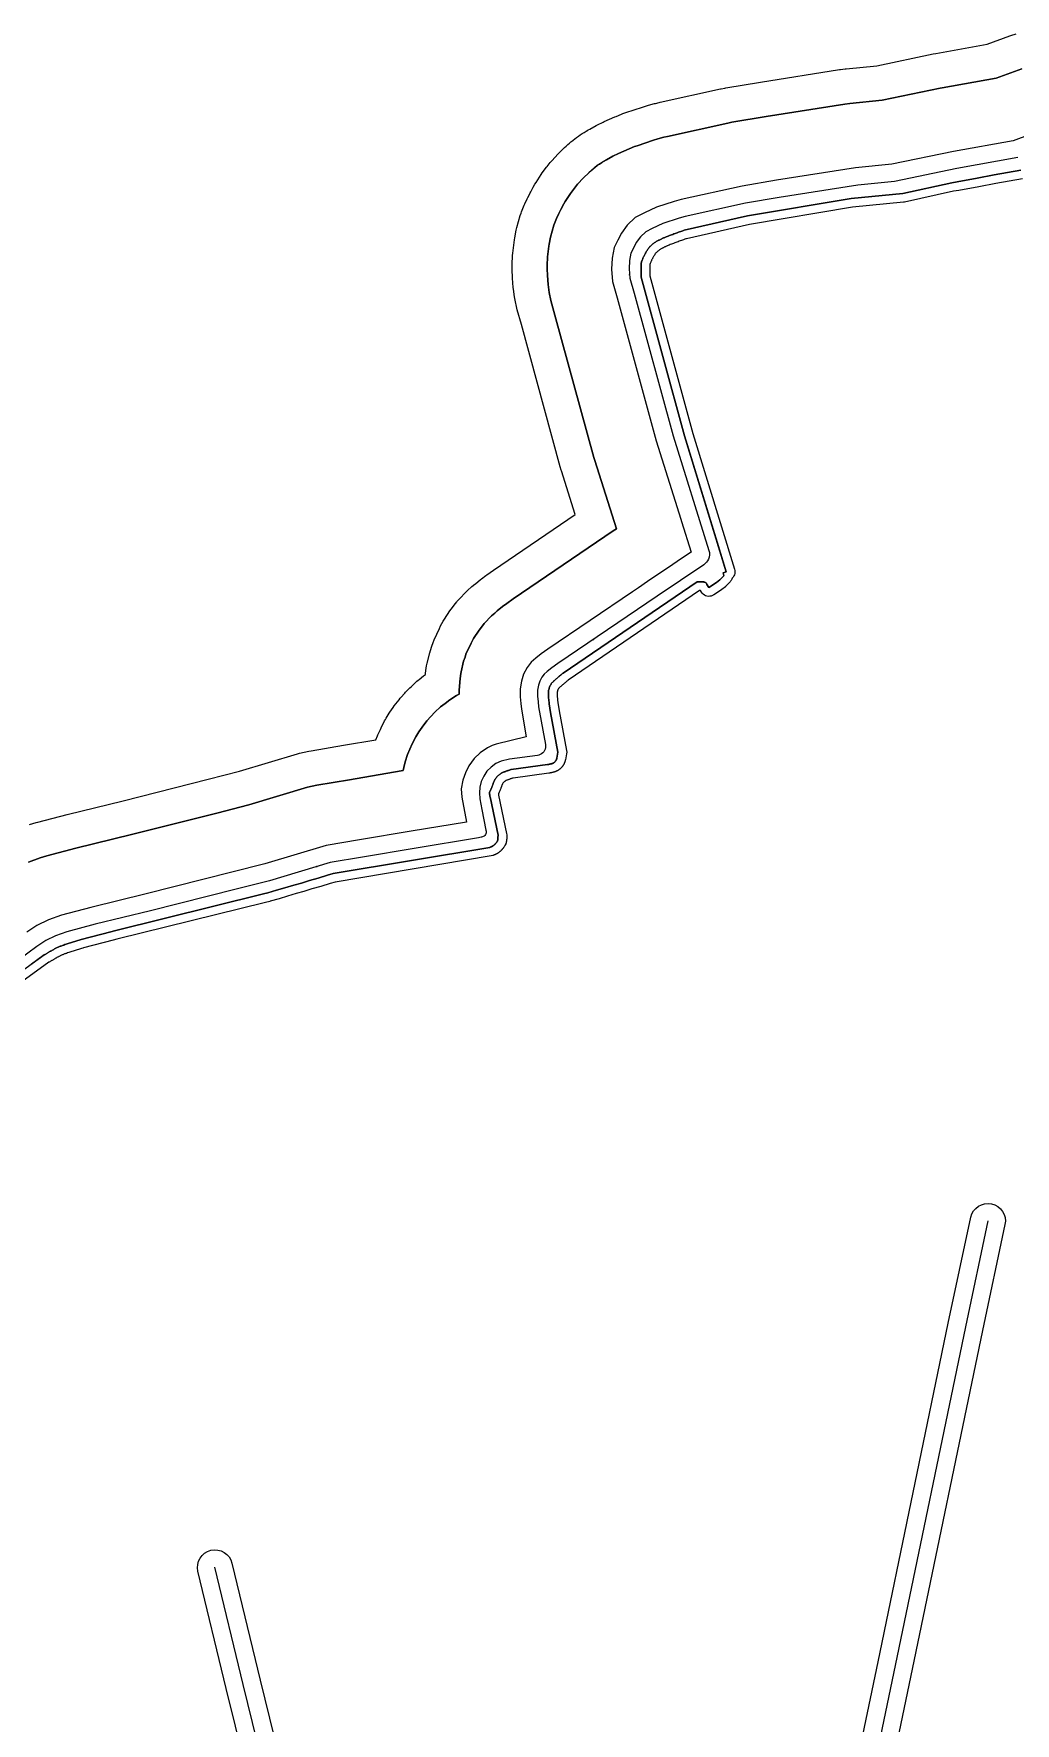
# Model space of a CAD drawing. Header units: inches. Extents: x 87993 to 113012, y 435073 to 454214.
# Drawn here: x 90489.1 to 90714, y 439357.1 to 439744.4 of the extents above; entities that cross this region are included whole.
import ezdxf

# ---------------------------------------------------------------- set-up
doc = ezdxf.new("R2010")
doc.units = ezdxf.units.IN
doc.header["$MEASUREMENT"] = 0
for name, color, linetype, true_color in [('As_waterkering_PLSA', 7, 'Continuous', 0x58e833), ('As_waterkering_ZES', 7, 'Continuous', 0x00e84b), ('Beschermingszone_ZES', 7, 'Continuous', 0xfbe8ed), ('Grens_bebouwingsvrije_zone_ZES', 7, 'Continuous', 0xa4e805), ('Kernzone_PLSA', 7, 'Continuous', 0x4ce81c), ('Kernzone_ZES', 7, 'Continuous', 0xf3e833), ('Referentiepunten_ZES', 7, 'Continuous', 0xb0e81c)]:
    doc.layers.add(name, color=color, linetype=linetype, true_color=true_color)

msp = doc.modelspace()

# ---------------------------------------------------------------- linework, layer by layer
at = {"layer": 'As_waterkering_PLSA'}
for points in [[(90707.75, 439472.25), (90702.58, 439447.99), (90686.48, 439370.37), (90666.92, 439276.51)], [(90545.58, 439331.49), (90537.05, 439366.03), (90530.61, 439392.88)]]:
    msp.add_lwpolyline(points, dxfattribs=at)
at = {"layer": 'As_waterkering_ZES'}
for points in [[(90714.61, 439715.99), (90700.61, 439713.48), (90686.36, 439710.51), (90677.92, 439709.68), (90659.91, 439706.84), (90652.22, 439705.54), (90638.39, 439702.49), (90637.02, 439702.11), (90633.21, 439700.86), (90630.79, 439699.77), (90629.33, 439698.98), (90628.12, 439697.81), (90627.16, 439696.52), (90626.49, 439695.26), (90625.94, 439694.09), (90625.61, 439692.42), (90625.53, 439690.46), (90625.69, 439688.33), (90626.65, 439684.9), (90635.58, 439652.2), (90643.8, 439625.94), (90643.91, 439625.44), (90643.93, 439624.94), (90643.86, 439624.43), (90643.71, 439623.95)], [(90643.71, 439623.95), (90643.51, 439623.57), (90643.27, 439623.22), (90642.97, 439622.91), (90642.64, 439622.65), (90631.95, 439615.49), (90609.17, 439600.01), (90607.8, 439599.05), (90606.75, 439598.2), (90606.07, 439597.58), (90605.55, 439596.9), (90605.04, 439595.98), (90604.73, 439595.03), (90604.56, 439593.9), (90604.56, 439592.57), (90604.67, 439591.24), (90604.79, 439590.12), (90606.33, 439581.43), (90606.36, 439581.09), (90606.34, 439580.75), (90606.26, 439580.41), (90606.13, 439580.09), (90605.95, 439579.8), (90605.72, 439579.54), (90605.46, 439579.32), (90605.16, 439579.14), (90604.84, 439579.02), (90604.5, 439578.95), (90598.12, 439578.13), (90596.19, 439577.66), (90594.98, 439577.08), (90593.89, 439576.29), (90592.95, 439575.33), (90592.2, 439574.22), (90591.64, 439572.99), (90591.31, 439571.69), (90591.21, 439570.35), (90591.33, 439569.01), (90591.79, 439566.56), (90592.72, 439561.81), (90592.75, 439561.62), (90592.76, 439561.41), (90592.73, 439561.19), (90592.66, 439560.99), (90592.57, 439560.8), (90592.44, 439560.63), (90592.29, 439560.48), (90592.11, 439560.36), (90591.92, 439560.27), (90591.71, 439560.21), (90591.65, 439560.2), (90590.99, 439560.09), (90576.26, 439557.64), (90564.4, 439555.63), (90557, 439554.41), (90543.13, 439550.24), (90535.44, 439548.3), (90515.82, 439543.34), (90503.17, 439540.25), (90496.63, 439538.53), (90494.04, 439537.59), (90491.82, 439536.51), (90489.8, 439535.15), (90477.37, 439526.02)]]:
    msp.add_lwpolyline(points, dxfattribs=at)
at = {"layer": 'Beschermingszone_ZES'}
for points in [[(90488.14, 439563.09, 0), (90489.66, 439563.57, 0), (90490, 439563.67, 0), (90496.77, 439565.45, 0), (90509.56, 439568.58, 0), (90529.07, 439573.51, 0), (90536.21, 439575.31, 0), (90549.52, 439579.31, 0), (90549.99, 439579.44, 0), (90552.15, 439579.94, 0), (90552.63, 439580.04, 0), (90560.09, 439581.27, 0), (90567.47, 439582.52, 0), (90567.84, 439583.43, 0), (90567.96, 439583.71, 0), (90568.51, 439584.93, 0), (90568.68, 439585.29, 0), (90569.49, 439586.87, 0), (90569.68, 439587.22, 0), (90569.84, 439587.47, 0), (90570.55, 439588.61, 0), (90570.71, 439588.85, 0), (90571.47, 439589.96, 0), (90571.7, 439590.29, 0), (90572.79, 439591.72, 0), (90573.04, 439592.04, 0), (90573.23, 439592.26, 0), (90574.11, 439593.24, 0), (90574.31, 439593.45, 0), (90575.25, 439594.41, 0), (90575.54, 439594.7, 0), (90576.87, 439595.94, 0), (90577.18, 439596.21, 0), (90577.4, 439596.39, 0), (90578.42, 439597.18, 0), (90578.65, 439597.36, 0), (90578.82, 439597.48, 0), (90578.86, 439597.8, 0), (90579.04, 439598.97, 0), (90579.12, 439599.49, 0), (90579.24, 439600.08, 0), (90579.83, 439602.46, 0), (90579.98, 439602.98, 0), (90580.31, 439604.01, 0), (90580.58, 439604.8, 0), (90580.85, 439605.46, 0), (90582.03, 439608.04, 0), (90582.32, 439608.62, 0), (90582.93, 439609.72, 0), (90583.2, 439610.15, 0), (90584.46, 439612.08, 0), (90584.75, 439612.5, 0), (90585.27, 439613.19, 0), (90585.4, 439613.36, 0), (90586.01, 439614.13, 0), (90586.15, 439614.3, 0), (90586.52, 439614.71, 0), (90588.27, 439616.52, 0), (90588.67, 439616.91, 0), (90589.35, 439617.52, 0), (90589.49, 439617.65, 0), (90590.14, 439618.2, 0), (90590.28, 439618.32, 0), (90591.48, 439619.28, 0), (90591.7, 439619.46, 0), (90592.68, 439620.19, 0), (90592.9, 439620.35, 0), (90594.41, 439621.41, 0), (90613.18, 439634.17, 0), (90610.01, 439644.17, 0), (90609.96, 439644.34, 0), (90609.75, 439645.08, 0), (90600.82, 439677.76, 0), (90599.89, 439681.09, 0), (90599.79, 439681.47, 0), (90599.38, 439683.28, 0), (90599.3, 439683.67, 0), (90599.24, 439684.05, 0), (90599.01, 439685.85, 0), (90598.97, 439686.23, 0), (90598.81, 439688.36, 0), (90598.79, 439688.67, 0), (90598.73, 439690.14, 0), (90598.73, 439690.54, 0), (90598.75, 439691.51, 0), (90598.83, 439693.56, 0), (90598.87, 439694.09, 0), (90599.14, 439696.55, 0), (90599.22, 439697.12, 0), (90599.32, 439697.63, 0), (90599.66, 439699.35, 0), (90599.81, 439699.94, 0), (90600.57, 439702.68, 0), (90600.76, 439703.26, 0), (90600.88, 439703.58, 0), (90601.5, 439705.06, 0), (90601.64, 439705.38, 0), (90602.18, 439706.55, 0), (90602.34, 439706.8, 0), (90602.74, 439707.67, 0), (90602.84, 439707.87, 0), (90602.97, 439708.11, 0), (90603.54, 439709.19, 0), (90603.91, 439709.86, 0), (90604.19, 439710.31, 0), (90605.37, 439712.11, 0), (90605.63, 439712.48, 0), (90606.59, 439713.78, 0), (90606.74, 439713.97, 0), (90607.44, 439714.85, 0), (90607.59, 439715.04, 0), (90607.86, 439715.35, 0), (90609.21, 439716.79, 0), (90609.5, 439717.09, 0), (90610.74, 439718.29, 0), (90611.09, 439718.62, 0), (90611.47, 439718.96, 0), (90611.86, 439719.31, 0), (90612.2, 439719.6, 0), (90612.32, 439719.69, 0), (90612.66, 439719.97, 0), (90613.07, 439720.28, 0), (90613.48, 439720.59, 0), (90613.9, 439720.9, 0), (90614.33, 439721.19, 0), (90614.76, 439721.48, 0), (90615.2, 439721.75, 0), (90615.64, 439722.02, 0), (90616.03, 439722.25, 0), (90616.16, 439722.32, 0), (90616.51, 439722.51, 0), (90618, 439723.33, 0), (90618.27, 439723.47, 0), (90619.55, 439724.1, 0), (90619.83, 439724.23, 0), (90622.25, 439725.32, 0), (90622.52, 439725.43, 0), (90623.78, 439725.94, 0), (90624.11, 439726.06, 0), (90624.76, 439726.29, 0), (90628.62, 439727.57, 0), (90628.82, 439727.63, 0), (90629.76, 439727.91, 0), (90629.96, 439727.97, 0), (90631.34, 439728.35, 0), (90631.53, 439728.4, 0), (90632.43, 439728.62, 0), (90632.62, 439728.66, 0), (90646.45, 439731.71, 0), (90646.63, 439731.75, 0), (90647.49, 439731.92, 0), (90647.67, 439731.95, 0), (90655.6, 439733.29, 0), (90673.74, 439736.15, 0), (90673.97, 439736.18, 0), (90675.05, 439736.32, 0), (90675.28, 439736.35, 0), (90682.3, 439737.04, 0), (90695.2, 439739.73, 0), (90695.83, 439739.85, 0), (90707.55, 439741.95, 0), (90712.73, 439743.86, 0), (90713, 439743.95, 0), (90714.24, 439744.36, 0)], [(90715.49, 439736.35, 0), (90709.65, 439734.2, 0), (90697.29, 439731.98, 0), (90696.78, 439731.88, 0), (90683.51, 439729.12, 0), (90676.07, 439728.38, 0), (90674.99, 439728.25, 0), (90656.89, 439725.39, 0), (90649.03, 439724.07, 0), (90648.18, 439723.9, 0), (90634.35, 439720.85, 0), (90633.45, 439720.63, 0), (90632.07, 439720.25, 0), (90631.13, 439719.97, 0), (90627.33, 439718.71, 0), (90626.78, 439718.53, 0), (90625.52, 439718.02, 0), (90623.1, 439716.93, 0), (90621.82, 439716.3, 0), (90620.36, 439715.5, 0), (90618.21, 439714.14, 0), (90616.27, 439712.5, 0), (90615.06, 439711.34, 0), (90613.71, 439709.89, 0), (90613.02, 439709.01, 0), (90612.06, 439707.72, 0), (90610.87, 439705.91, 0), (90610.57, 439705.36, 0), (90609.9, 439704.11, 0), (90609.44, 439703.18, 0), (90608.89, 439702.01, 0), (90608.28, 439700.52, 0), (90607.51, 439697.78, 0), (90607.17, 439696.11, 0), (90607.09, 439695.68, 0), (90606.83, 439693.22, 0), (90606.74, 439691.26, 0), (90606.73, 439690.46, 0), (90606.78, 439688.99, 0), (90606.95, 439686.86, 0), (90607.18, 439685.06, 0), (90607.59, 439683.25, 0), (90608.53, 439679.89, 0), (90617.44, 439647.25, 0), (90617.64, 439646.59, 0), (90622.61, 439630.9, 0), (90621.88, 439630.41, 0), (90598.95, 439614.82, 0), (90597.48, 439613.8, 0), (90596.5, 439613.06, 0), (90595.31, 439612.1, 0), (90594.71, 439611.58, 0), (90594.02, 439610.96, 0), (90592.28, 439609.16, 0), (90591.67, 439608.39, 0), (90591.15, 439607.7, 0), (90589.89, 439605.77, 0), (90589.31, 439604.72, 0), (90588.13, 439602.14, 0), (90587.91, 439601.49, 0), (90587.6, 439600.54, 0), (90587.01, 439598.15, 0), (90586.94, 439597.72, 0), (90586.77, 439596.6, 0), (90586.56, 439593.9, 0), (90586.56, 439592.97, 0), (90585.98, 439592.66, 0), (90584.43, 439591.66, 0), (90583.34, 439590.87, 0), (90582.32, 439590.08, 0), (90580.98, 439588.84, 0), (90580.05, 439587.87, 0), (90579.17, 439586.9, 0), (90578.08, 439585.46, 0), (90577.32, 439584.35, 0), (90576.61, 439583.22, 0), (90575.8, 439581.63, 0), (90575.24, 439580.41, 0), (90574.73, 439579.15, 0), (90574.21, 439577.47, 0), (90573.88, 439576.17, 0), (90573.73, 439575.47, 0), (90573.28, 439575.4, 0), (90561.43, 439573.38, 0), (90553.97, 439572.15, 0), (90551.82, 439571.65, 0), (90538.34, 439567.6, 0), (90531.03, 439565.75, 0), (90511.49, 439560.81, 0), (90498.74, 439557.7, 0), (90492.04, 439555.93, 0), (90490.52, 439555.46, 0), (90487.91, 439554.51, 0)], [(90482.66, 439526.87, 0), (90491.48, 439533.22, 0), (90491.6, 439533.29, 0), (90491.71, 439533.36, 0), (90491.83, 439533.43, 0), (90491.95, 439533.5, 0), (90492.06, 439533.57, 0), (90492.18, 439533.64, 0), (90492.3, 439533.7, 0), (90492.41, 439533.77, 0), (90492.53, 439533.84, 0), (90492.65, 439533.91, 0), (90492.76, 439533.98, 0), (90492.88, 439534.05, 0), (90493, 439534.11, 0), (90493.11, 439534.18, 0), (90493.23, 439534.25, 0), (90493.35, 439534.32, 0), (90493.5, 439534.41, 0), (90493.66, 439534.5, 0), (90493.82, 439534.59, 0), (90493.98, 439534.67, 0), (90494.14, 439534.75, 0), (90494.31, 439534.83, 0), (90494.47, 439534.91, 0), (90494.64, 439534.99, 0), (90494.8, 439535.06, 0), (90494.97, 439535.13, 0), (90495.14, 439535.2, 0), (90495.31, 439535.26, 0), (90495.48, 439535.33, 0), (90495.65, 439535.39, 0), (90495.82, 439535.45, 0), (90495.99, 439535.5, 0), (90496.24, 439535.58, 0), (90496.48, 439535.66, 0), (90496.73, 439535.74, 0), (90496.98, 439535.82, 0), (90497.22, 439535.89, 0), (90497.47, 439535.97, 0), (90497.72, 439536.05, 0), (90497.96, 439536.13, 0), (90498.21, 439536.21, 0), (90498.46, 439536.28, 0), (90498.7, 439536.36, 0), (90498.95, 439536.44, 0), (90499.2, 439536.52, 0), (90499.45, 439536.59, 0), (90499.69, 439536.67, 0), (90499.94, 439536.75, 0), (90506.73, 439538.52, 0), (90507.61, 439538.76, 0), (90541.74, 439547.21, 0), (90542.71, 439547.44, 0), (90544.74, 439548.04, 0), (90546.65, 439548.6, 0), (90548.66, 439549.19, 0), (90550.42, 439549.71, 0), (90552.27, 439550.26, 0), (90554.27, 439550.85, 0), (90556.43, 439551.49, 0), (90557.73, 439551.87, 0), (90593.59, 439557.88, 0), (90593.62, 439557.89, 0), (90593.65, 439557.9, 0), (90593.68, 439557.92, 0), (90593.72, 439557.93, 0), (90593.75, 439557.94, 0), (90593.78, 439557.95, 0), (90593.81, 439557.97, 0), (90593.84, 439557.98, 0), (90593.87, 439557.99, 0), (90593.9, 439558.01, 0), (90593.94, 439558.02, 0), (90593.97, 439558.03, 0), (90594, 439558.05, 0), (90594.03, 439558.06, 0), (90594.06, 439558.08, 0), (90594.09, 439558.09, 0), (90594.11, 439558.1, 0), (90594.13, 439558.11, 0), (90594.15, 439558.11, 0), (90594.17, 439558.12, 0), (90594.18, 439558.13, 0), (90594.2, 439558.14, 0), (90594.22, 439558.15, 0), (90594.24, 439558.16, 0), (90594.26, 439558.17, 0), (90594.28, 439558.18, 0), (90594.29, 439558.19, 0), (90594.31, 439558.2, 0), (90594.33, 439558.21, 0), (90594.35, 439558.23, 0), (90594.36, 439558.24, 0), (90594.38, 439558.25, 0), (90594.44, 439558.3, 0), (90594.5, 439558.35, 0), (90594.56, 439558.4, 0), (90594.62, 439558.45, 0), (90594.68, 439558.51, 0), (90594.73, 439558.56, 0), (90594.79, 439558.62, 0), (90594.84, 439558.67, 0), (90594.9, 439558.73, 0), (90594.95, 439558.79, 0), (90595, 439558.85, 0), (90595.05, 439558.91, 0), (90595.1, 439558.97, 0), (90595.15, 439559.03, 0), (90595.2, 439559.1, 0), (90595.24, 439559.16, 0), (90595.27, 439559.2, 0), (90595.29, 439559.24, 0), (90595.32, 439559.28, 0), (90595.34, 439559.32, 0), (90595.36, 439559.36, 0), (90595.37, 439559.41, 0), (90595.39, 439559.45, 0), (90595.41, 439559.5, 0), (90595.42, 439559.54, 0), (90595.43, 439559.59, 0), (90595.44, 439559.64, 0), (90595.45, 439559.68, 0), (90595.45, 439559.73, 0), (90595.46, 439559.78, 0), (90595.46, 439559.82, 0), (90595.46, 439559.87, 0), (90595.46, 439559.92, 0), (90595.46, 439559.97, 0), (90595.46, 439560.02, 0), (90595.46, 439560.07, 0), (90595.46, 439560.11, 0), (90595.47, 439560.16, 0), (90595.47, 439560.21, 0), (90595.47, 439560.26, 0), (90595.47, 439560.31, 0), (90595.47, 439560.36, 0), (90595.48, 439560.41, 0), (90595.48, 439560.45, 0), (90595.48, 439560.5, 0), (90595.48, 439560.55, 0), (90595.49, 439560.6, 0), (90595.49, 439560.65, 0), (90593.65, 439569.45, 0), (90593.64, 439569.5, 0), (90593.63, 439569.55, 0), (90593.62, 439569.61, 0), (90593.61, 439569.66, 0), (90593.6, 439569.71, 0), (90593.6, 439569.76, 0), (90593.59, 439569.82, 0), (90593.58, 439569.87, 0), (90593.57, 439569.92, 0), (90593.57, 439569.97, 0), (90593.56, 439570.03, 0), (90593.55, 439570.08, 0), (90593.55, 439570.13, 0), (90593.54, 439570.18, 0), (90593.54, 439570.24, 0), (90593.53, 439570.29, 0), (90593.53, 439570.32, 0), (90593.53, 439570.34, 0), (90593.53, 439570.37, 0), (90593.53, 439570.39, 0), (90593.53, 439570.42, 0), (90593.53, 439570.45, 0), (90593.54, 439570.47, 0), (90593.54, 439570.5, 0), (90593.55, 439570.52, 0), (90593.55, 439570.55, 0), (90593.56, 439570.57, 0), (90593.57, 439570.6, 0), (90593.58, 439570.62, 0), (90593.59, 439570.64, 0), (90593.6, 439570.67, 0), (90593.61, 439570.69, 0), (90593.67, 439570.8, 0), (90593.72, 439570.91, 0), (90593.78, 439571.02, 0), (90593.83, 439571.14, 0), (90593.88, 439571.25, 0), (90593.93, 439571.37, 0), (90593.98, 439571.48, 0), (90594.03, 439571.59, 0), (90594.08, 439571.71, 0), (90594.12, 439571.83, 0), (90594.17, 439571.94, 0), (90594.21, 439572.06, 0), (90594.26, 439572.18, 0), (90594.3, 439572.29, 0), (90594.34, 439572.41, 0), (90594.38, 439572.53, 0), (90594.44, 439572.71, 0), (90594.51, 439572.89, 0), (90594.58, 439573.07, 0), (90594.67, 439573.24, 0), (90594.76, 439573.41, 0), (90594.87, 439573.57, 0), (90594.98, 439573.74, 0), (90595.1, 439573.89, 0), (90595.22, 439574.05, 0), (90595.35, 439574.19, 0), (90595.49, 439574.33, 0), (90595.64, 439574.45, 0), (90595.78, 439574.58, 0), (90595.94, 439574.69, 0), (90596.09, 439574.8, 0), (90596.26, 439574.9, 0), (90596.28, 439574.91, 0), (90596.29, 439574.92, 0), (90596.31, 439574.93, 0), (90596.32, 439574.93, 0), (90596.34, 439574.94, 0), (90596.36, 439574.95, 0), (90596.37, 439574.96, 0), (90596.39, 439574.97, 0), (90596.4, 439574.98, 0), (90596.42, 439574.98, 0), (90596.44, 439574.99, 0), (90596.45, 439575, 0), (90596.47, 439575.01, 0), (90596.49, 439575.02, 0), (90596.5, 439575.02, 0), (90596.52, 439575.03, 0), (90596.64, 439575.08, 0), (90596.77, 439575.12, 0), (90596.89, 439575.17, 0), (90597.01, 439575.21, 0), (90597.14, 439575.26, 0), (90597.26, 439575.3, 0), (90597.38, 439575.34, 0), (90597.51, 439575.39, 0), (90597.63, 439575.43, 0), (90597.75, 439575.48, 0), (90597.88, 439575.52, 0), (90598, 439575.56, 0), (90598.13, 439575.61, 0), (90598.25, 439575.65, 0), (90598.38, 439575.69, 0), (90598.5, 439575.73, 0), (90606.82, 439576.85, 0), (90606.88, 439576.86, 0), (90606.93, 439576.87, 0), (90606.99, 439576.88, 0), (90607.05, 439576.89, 0), (90607.1, 439576.91, 0), (90607.16, 439576.92, 0), (90607.21, 439576.93, 0), (90607.27, 439576.94, 0), (90607.33, 439576.95, 0), (90607.38, 439576.96, 0), (90607.44, 439576.98, 0), (90607.5, 439576.99, 0), (90607.55, 439577, 0), (90607.61, 439577.01, 0), (90607.66, 439577.03, 0), (90607.72, 439577.04, 0), (90607.75, 439577.05, 0), (90607.78, 439577.05, 0), (90607.81, 439577.06, 0), (90607.84, 439577.07, 0), (90607.87, 439577.08, 0), (90607.9, 439577.09, 0), (90607.93, 439577.1, 0), (90607.96, 439577.11, 0), (90607.99, 439577.13, 0), (90608.02, 439577.14, 0), (90608.05, 439577.15, 0), (90608.08, 439577.17, 0), (90608.11, 439577.18, 0), (90608.14, 439577.2, 0), (90608.16, 439577.21, 0), (90608.19, 439577.23, 0), (90608.23, 439577.26, 0), (90608.27, 439577.28, 0), (90608.31, 439577.31, 0), (90608.35, 439577.34, 0), (90608.38, 439577.37, 0), (90608.42, 439577.4, 0), (90608.46, 439577.44, 0), (90608.49, 439577.47, 0), (90608.52, 439577.5, 0), (90608.56, 439577.54, 0), (90608.59, 439577.58, 0), (90608.62, 439577.61, 0), (90608.65, 439577.65, 0), (90608.68, 439577.69, 0), (90608.7, 439577.73, 0), (90608.73, 439577.77, 0), (90608.75, 439577.8, 0), (90608.77, 439577.83, 0), (90608.79, 439577.86, 0), (90608.8, 439577.9, 0), (90608.82, 439577.93, 0), (90608.84, 439577.96, 0), (90608.85, 439578, 0), (90608.86, 439578.03, 0), (90608.88, 439578.06, 0), (90608.89, 439578.1, 0), (90608.9, 439578.13, 0), (90608.91, 439578.17, 0), (90608.93, 439578.2, 0), (90608.93, 439578.24, 0), (90608.94, 439578.27, 0), (90608.95, 439578.31, 0), (90609.22, 439579.71, 0), (90607.54, 439588.82, 0), (90607.22, 439590.76, 0), (90607.2, 439590.92, 0), (90607.18, 439591.07, 0), (90607.16, 439591.23, 0), (90607.14, 439591.39, 0), (90607.12, 439591.55, 0), (90607.11, 439591.7, 0), (90607.09, 439591.86, 0), (90607.08, 439592.02, 0), (90607.07, 439592.18, 0), (90607.06, 439592.34, 0), (90607.05, 439592.5, 0), (90607.04, 439592.66, 0), (90607.04, 439592.81, 0), (90607.03, 439592.97, 0), (90607.03, 439593.13, 0), (90607.03, 439593.29, 0), (90607.03, 439593.48, 0), (90607.05, 439593.67, 0), (90607.08, 439593.87, 0), (90607.12, 439594.06, 0), (90607.16, 439594.25, 0), (90607.22, 439594.44, 0), (90607.29, 439594.63, 0), (90607.37, 439594.81, 0), (90607.45, 439594.99, 0), (90607.55, 439595.16, 0), (90607.66, 439595.33, 0), (90607.77, 439595.48, 0), (90607.89, 439595.64, 0), (90608.02, 439595.78, 0), (90608.16, 439595.92, 0), (90608.3, 439596.05, 0), (90608.43, 439596.16, 0), (90608.55, 439596.27, 0), (90608.68, 439596.39, 0), (90608.81, 439596.5, 0), (90608.94, 439596.61, 0), (90609.07, 439596.72, 0), (90609.2, 439596.83, 0), (90609.33, 439596.94, 0), (90609.46, 439597.05, 0), (90609.59, 439597.16, 0), (90609.72, 439597.27, 0), (90609.85, 439597.38, 0), (90609.98, 439597.49, 0), (90610.11, 439597.6, 0), (90610.25, 439597.7, 0), (90610.38, 439597.81, 0), (90641.1, 439618.77, 0), (90641.19, 439618.76, 0), (90641.28, 439618.76, 0), (90641.37, 439618.75, 0), (90641.46, 439618.75, 0), (90641.55, 439618.74, 0), (90641.64, 439618.74, 0), (90641.73, 439618.73, 0), (90641.82, 439618.73, 0), (90641.91, 439618.73, 0), (90642.01, 439618.72, 0), (90642.1, 439618.72, 0), (90642.19, 439618.72, 0), (90642.28, 439618.71, 0), (90642.37, 439618.71, 0), (90642.46, 439618.71, 0), (90642.55, 439618.71, 0), (90642.61, 439618.71, 0), (90642.67, 439618.7, 0), (90642.74, 439618.69, 0), (90642.8, 439618.67, 0), (90642.86, 439618.65, 0), (90642.92, 439618.62, 0), (90642.98, 439618.6, 0), (90643.04, 439618.56, 0), (90643.09, 439618.52, 0), (90643.14, 439618.48, 0), (90643.19, 439618.43, 0), (90643.23, 439618.38, 0), (90643.27, 439618.33, 0), (90643.3, 439618.27, 0), (90643.34, 439618.22, 0), (90643.36, 439618.16, 0), (90643.36, 439618.15, 0), (90643.37, 439618.15, 0), (90643.8, 439617.41, 0), (90645.57, 439618.6, 0), (90646.34, 439619.2, 0), (90647.14, 439620.04, 0), (90647.25, 439620.2, 0), (90647.07, 439620.83, 0), (90647.78, 439621.03, 0), (90638.21, 439652.18, 0), (90628.3, 439688.58, 0), (90628.3, 439688.74, 0), (90628.29, 439688.91, 0), (90628.29, 439689.07, 0), (90628.28, 439689.23, 0), (90628.28, 439689.39, 0), (90628.28, 439689.56, 0), (90628.27, 439689.72, 0), (90628.27, 439689.88, 0), (90628.27, 439690.04, 0), (90628.26, 439690.21, 0), (90628.26, 439690.37, 0), (90628.26, 439690.53, 0), (90628.25, 439690.69, 0), (90628.25, 439690.86, 0), (90628.25, 439691.02, 0), (90628.25, 439691.18, 0), (90628.25, 439691.27, 0), (90628.25, 439691.35, 0), (90628.26, 439691.44, 0), (90628.26, 439691.52, 0), (90628.27, 439691.61, 0), (90628.29, 439691.69, 0), (90628.3, 439691.77, 0), (90628.31, 439691.86, 0), (90628.33, 439691.94, 0), (90628.35, 439692.03, 0), (90628.37, 439692.11, 0), (90628.39, 439692.19, 0), (90628.42, 439692.27, 0), (90628.45, 439692.35, 0), (90628.48, 439692.43, 0), (90628.51, 439692.51, 0), (90628.57, 439692.65, 0), (90628.63, 439692.79, 0), (90628.69, 439692.93, 0), (90628.75, 439693.07, 0), (90628.82, 439693.21, 0), (90628.89, 439693.34, 0), (90628.95, 439693.48, 0), (90629.02, 439693.62, 0), (90629.09, 439693.75, 0), (90629.16, 439693.89, 0), (90629.24, 439694.02, 0), (90629.31, 439694.16, 0), (90629.39, 439694.29, 0), (90629.46, 439694.42, 0), (90629.54, 439694.55, 0), (90629.62, 439694.68, 0), (90629.72, 439694.84, 0), (90629.82, 439694.99, 0), (90629.93, 439695.14, 0), (90630.05, 439695.28, 0), (90630.16, 439695.43, 0), (90630.29, 439695.57, 0), (90630.42, 439695.7, 0), (90630.55, 439695.83, 0), (90630.69, 439695.96, 0), (90630.83, 439696.08, 0), (90630.97, 439696.2, 0), (90631.12, 439696.32, 0), (90631.27, 439696.43, 0), (90631.42, 439696.53, 0), (90631.58, 439696.63, 0), (90631.74, 439696.72, 0), (90631.87, 439696.8, 0), (90632.01, 439696.87, 0), (90632.15, 439696.95, 0), (90632.28, 439697.02, 0), (90632.42, 439697.09, 0), (90632.56, 439697.16, 0), (90632.7, 439697.23, 0), (90632.84, 439697.3, 0), (90632.98, 439697.37, 0), (90633.12, 439697.43, 0), (90633.26, 439697.5, 0), (90633.41, 439697.56, 0), (90633.55, 439697.62, 0), (90633.69, 439697.68, 0), (90633.84, 439697.74, 0), (90633.98, 439697.8, 0), (90634.24, 439697.9, 0), (90634.49, 439698, 0), (90634.75, 439698.1, 0), (90635.01, 439698.2, 0), (90635.27, 439698.29, 0), (90635.52, 439698.39, 0), (90635.78, 439698.49, 0), (90636.04, 439698.58, 0), (90636.3, 439698.68, 0), (90636.56, 439698.77, 0), (90636.82, 439698.86, 0), (90637.08, 439698.96, 0), (90637.34, 439699.05, 0), (90637.6, 439699.14, 0), (90637.86, 439699.23, 0), (90638.12, 439699.32, 0), (90652.68, 439702.64, 0), (90676.43, 439706.63, 0), (90688.21, 439707.72, 0), (90699.49, 439710.23, 0), (90700.7, 439710.45, 0), (90705.29, 439711.28, 0), (90709.21, 439712, 0), (90715.31, 439713.09, 0)], [(90715.66, 439711.12, 0), (90709.57, 439710.03, 0), (90705.65, 439709.31, 0), (90701.06, 439708.48, 0), (90699.89, 439708.27, 0), (90688.65, 439705.77, 0), (90688.56, 439705.75, 0), (90688.4, 439705.73, 0), (90676.69, 439704.65, 0), (90653.07, 439700.68, 0), (90638.67, 439697.4, 0), (90638.51, 439697.34, 0), (90638.26, 439697.25, 0), (90638, 439697.16, 0), (90637.75, 439697.07, 0), (90637.49, 439696.98, 0), (90637.24, 439696.89, 0), (90636.99, 439696.8, 0), (90636.73, 439696.7, 0), (90636.48, 439696.61, 0), (90636.22, 439696.52, 0), (90635.97, 439696.42, 0), (90635.71, 439696.33, 0), (90635.46, 439696.23, 0), (90635.21, 439696.13, 0), (90634.96, 439696.04, 0), (90634.71, 439695.94, 0), (90634.59, 439695.89, 0), (90634.46, 439695.84, 0), (90634.33, 439695.78, 0), (90634.21, 439695.73, 0), (90634.08, 439695.68, 0), (90633.96, 439695.62, 0), (90633.84, 439695.56, 0), (90633.71, 439695.5, 0), (90633.58, 439695.44, 0), (90633.46, 439695.38, 0), (90633.34, 439695.32, 0), (90633.21, 439695.25, 0), (90633.1, 439695.19, 0), (90632.98, 439695.12, 0), (90632.85, 439695.05, 0), (90632.73, 439694.98, 0), (90632.62, 439694.92, 0), (90632.52, 439694.86, 0), (90632.42, 439694.79, 0), (90632.32, 439694.71, 0), (90632.22, 439694.64, 0), (90632.12, 439694.56, 0), (90632.03, 439694.48, 0), (90631.94, 439694.39, 0), (90631.85, 439694.31, 0), (90631.77, 439694.21, 0), (90631.68, 439694.12, 0), (90631.6, 439694.03, 0), (90631.52, 439693.93, 0), (90631.45, 439693.83, 0), (90631.38, 439693.73, 0), (90631.32, 439693.63, 0), (90631.26, 439693.53, 0), (90631.19, 439693.41, 0), (90631.12, 439693.29, 0), (90631.05, 439693.17, 0), (90630.99, 439693.07, 0), (90630.93, 439692.95, 0), (90630.86, 439692.82, 0), (90630.8, 439692.71, 0), (90630.74, 439692.59, 0), (90630.68, 439692.47, 0), (90630.62, 439692.34, 0), (90630.57, 439692.22, 0), (90630.51, 439692.11, 0), (90630.46, 439691.98, 0), (90630.4, 439691.86, 0), (90630.34, 439691.71, 0), (90630.32, 439691.63, 0), (90630.3, 439691.57, 0), (90630.27, 439691.51, 0), (90630.27, 439691.46, 0), (90630.26, 439691.41, 0), (90630.26, 439691.37, 0), (90630.25, 439691.32, 0), (90630.24, 439691.18, 0), (90630.25, 439691.04, 0), (90630.25, 439690.88, 0), (90630.25, 439690.72, 0), (90630.26, 439690.56, 0), (90630.26, 439690.4, 0), (90630.26, 439690.24, 0), (90630.27, 439690.08, 0), (90630.27, 439689.92, 0), (90630.27, 439689.76, 0), (90630.28, 439689.6, 0), (90630.28, 439689.44, 0), (90630.28, 439689.28, 0), (90630.29, 439689.11, 0), (90630.29, 439688.96, 0), (90630.29, 439688.87, 0), (90640.13, 439652.74, 0), (90649.69, 439621.62, 0), (90649.76, 439621.31, 0), (90649.78, 439620.99, 0), (90649.75, 439620.68, 0), (90649.67, 439620.37, 0), (90649.54, 439620.09, 0), (90649.37, 439619.82, 0), (90649.15, 439619.59, 0), (90649.09, 439619.39, 0), (90649, 439619.21, 0), (90648.89, 439619.04, 0), (90648.78, 439618.88, 0), (90648.67, 439618.75, 0), (90648.59, 439618.66, 0), (90647.79, 439617.82, 0), (90647.63, 439617.67, 0), (90647.57, 439617.62, 0), (90646.8, 439617.02, 0), (90646.68, 439616.93, 0), (90644.92, 439615.75, 0), (90644.63, 439615.59, 0), (90644.33, 439615.48, 0), (90644.01, 439615.42, 0), (90643.68, 439615.41, 0), (90643.36, 439615.46, 0), (90643.05, 439615.56, 0), (90642.76, 439615.7, 0), (90642.5, 439615.89, 0), (90642.27, 439616.13, 0), (90642.08, 439616.39, 0), (90641.88, 439616.73, 0), (90641.84, 439616.73, 0), (90641.74, 439616.73, 0), (90641.67, 439616.73, 0), (90611.57, 439596.2, 0), (90611.5, 439596.15, 0), (90611.38, 439596.05, 0), (90611.25, 439595.94, 0), (90611.12, 439595.84, 0), (90611, 439595.73, 0), (90610.87, 439595.63, 0), (90610.74, 439595.52, 0), (90610.62, 439595.42, 0), (90610.5, 439595.31, 0), (90610.37, 439595.2, 0), (90610.25, 439595.1, 0), (90610.12, 439594.99, 0), (90610, 439594.88, 0), (90609.88, 439594.77, 0), (90609.75, 439594.66, 0), (90609.62, 439594.55, 0), (90609.55, 439594.49, 0), (90609.49, 439594.42, 0), (90609.43, 439594.36, 0), (90609.37, 439594.28, 0), (90609.32, 439594.21, 0), (90609.27, 439594.13, 0), (90609.22, 439594.05, 0), (90609.19, 439593.97, 0), (90609.15, 439593.89, 0), (90609.12, 439593.8, 0), (90609.09, 439593.71, 0), (90609.07, 439593.62, 0), (90609.05, 439593.53, 0), (90609.04, 439593.45, 0), (90609.03, 439593.36, 0), (90609.03, 439593.29, 0), (90609.03, 439593.16, 0), (90609.03, 439593.01, 0), (90609.04, 439592.87, 0), (90609.04, 439592.74, 0), (90609.05, 439592.6, 0), (90609.06, 439592.45, 0), (90609.06, 439592.31, 0), (90609.07, 439592.17, 0), (90609.08, 439592.03, 0), (90609.1, 439591.89, 0), (90609.11, 439591.75, 0), (90609.13, 439591.61, 0), (90609.14, 439591.47, 0), (90609.16, 439591.33, 0), (90609.18, 439591.19, 0), (90609.2, 439591.07, 0), (90609.51, 439589.16, 0), (90611.19, 439580.07, 0), (90611.22, 439579.71, 0), (90611.19, 439579.35, 0), (90610.91, 439577.93, 0), (90610.9, 439577.88, 0), (90610.89, 439577.83, 0), (90610.88, 439577.79, 0), (90610.87, 439577.74, 0), (90610.83, 439577.6, 0), (90610.82, 439577.57, 0), (90610.81, 439577.53, 0), (90610.78, 439577.45, 0), (90610.76, 439577.4, 0), (90610.73, 439577.3, 0), (90610.71, 439577.27, 0), (90610.7, 439577.23, 0), (90610.66, 439577.15, 0), (90610.63, 439577.07, 0), (90610.6, 439577.01, 0), (90610.58, 439576.97, 0), (90610.55, 439576.93, 0), (90610.53, 439576.88, 0), (90610.51, 439576.85, 0), (90610.49, 439576.81, 0), (90610.43, 439576.72, 0), (90610.41, 439576.68, 0), (90610.37, 439576.63, 0), (90610.33, 439576.57, 0), (90610.3, 439576.52, 0), (90610.27, 439576.48, 0), (90610.2, 439576.39, 0), (90610.17, 439576.35, 0), (90610.13, 439576.3, 0), (90610.08, 439576.25, 0), (90610.05, 439576.21, 0), (90610.02, 439576.18, 0), (90609.94, 439576.09, 0), (90609.9, 439576.06, 0), (90609.87, 439576.02, 0), (90609.77, 439575.93, 0), (90609.74, 439575.9, 0), (90609.67, 439575.84, 0), (90609.62, 439575.8, 0), (90609.58, 439575.77, 0), (90609.48, 439575.69, 0), (90609.42, 439575.65, 0), (90609.37, 439575.61, 0), (90609.3, 439575.57, 0), (90609.26, 439575.54, 0), (90609.23, 439575.52, 0), (90609.16, 439575.48, 0), (90609.12, 439575.46, 0), (90608.99, 439575.39, 0), (90608.87, 439575.33, 0), (90608.83, 439575.31, 0), (90608.76, 439575.28, 0), (90608.72, 439575.26, 0), (90608.68, 439575.25, 0), (90608.6, 439575.22, 0), (90608.56, 439575.2, 0), (90608.43, 439575.16, 0), (90608.4, 439575.15, 0), (90608.31, 439575.13, 0), (90608.17, 439575.09, 0), (90608.12, 439575.08, 0), (90608.06, 439575.07, 0), (90607.99, 439575.05, 0), (90607.91, 439575.03, 0), (90607.85, 439575.02, 0), (90607.8, 439575.01, 0), (90607.75, 439575, 0), (90607.69, 439574.98, 0), (90607.63, 439574.97, 0), (90607.56, 439574.96, 0), (90607.49, 439574.94, 0), (90607.43, 439574.93, 0), (90607.37, 439574.92, 0), (90607.32, 439574.91, 0), (90607.26, 439574.9, 0), (90607.19, 439574.88, 0), (90607.09, 439574.87, 0), (90598.95, 439573.77, 0), (90598.89, 439573.75, 0), (90598.77, 439573.71, 0), (90598.66, 439573.67, 0), (90598.53, 439573.63, 0), (90598.41, 439573.59, 0), (90598.29, 439573.55, 0), (90598.18, 439573.5, 0), (90598.05, 439573.46, 0), (90597.94, 439573.42, 0), (90597.82, 439573.38, 0), (90597.69, 439573.33, 0), (90597.58, 439573.29, 0), (90597.46, 439573.25, 0), (90597.33, 439573.2, 0), (90597.29, 439573.18, 0), (90597.25, 439573.16, 0), (90597.21, 439573.14, 0), (90597.18, 439573.12, 0), (90597.1, 439573.07, 0), (90597.02, 439573.01, 0), (90596.94, 439572.94, 0), (90596.87, 439572.87, 0), (90596.8, 439572.8, 0), (90596.73, 439572.73, 0), (90596.67, 439572.65, 0), (90596.6, 439572.57, 0), (90596.54, 439572.48, 0), (90596.49, 439572.4, 0), (90596.44, 439572.31, 0), (90596.39, 439572.22, 0), (90596.36, 439572.13, 0), (90596.32, 439572.04, 0), (90596.29, 439571.94, 0), (90596.28, 439571.9, 0), (90596.24, 439571.78, 0), (90596.23, 439571.74, 0), (90596.18, 439571.62, 0), (90596.14, 439571.5, 0), (90596.09, 439571.36, 0), (90596.03, 439571.22, 0), (90595.98, 439571.09, 0), (90595.94, 439570.97, 0), (90595.92, 439570.93, 0), (90595.87, 439570.82, 0), (90595.82, 439570.69, 0), (90595.76, 439570.56, 0), (90595.71, 439570.45, 0), (90595.69, 439570.4, 0), (90595.64, 439570.3, 0), (90595.6, 439570.2, 0), (90595.57, 439570.13, 0), (90595.57, 439570.07, 0), (90595.58, 439570.02, 0), (90595.59, 439569.94, 0), (90595.6, 439569.9, 0), (90595.61, 439569.85, 0), (90597.45, 439561.06, 0), (90597.48, 439560.79, 0), (90597.49, 439560.53, 0), (90597.48, 439560.48, 0), (90597.48, 439560.42, 0), (90597.48, 439560.35, 0), (90597.47, 439560.29, 0), (90597.47, 439560.23, 0), (90597.47, 439560.18, 0), (90597.47, 439560.12, 0), (90597.46, 439560.07, 0), (90597.46, 439560.02, 0), (90597.46, 439559.98, 0), (90597.46, 439559.93, 0), (90597.46, 439559.87, 0), (90597.46, 439559.82, 0), (90597.45, 439559.64, 0), (90597.45, 439559.6, 0), (90597.44, 439559.47, 0), (90597.43, 439559.41, 0), (90597.42, 439559.34, 0), (90597.41, 439559.29, 0), (90597.4, 439559.21, 0), (90597.38, 439559.15, 0), (90597.37, 439559.09, 0), (90597.32, 439558.93, 0), (90597.31, 439558.87, 0), (90597.27, 439558.77, 0), (90597.24, 439558.69, 0), (90597.23, 439558.66, 0), (90597.14, 439558.45, 0), (90597.11, 439558.4, 0), (90597.04, 439558.27, 0), (90597.01, 439558.22, 0), (90596.98, 439558.17, 0), (90596.89, 439558.02, 0), (90596.83, 439557.95, 0), (90596.8, 439557.9, 0), (90596.75, 439557.84, 0), (90596.7, 439557.77, 0), (90596.64, 439557.69, 0), (90596.6, 439557.64, 0), (90596.55, 439557.58, 0), (90596.5, 439557.53, 0), (90596.46, 439557.47, 0), (90596.41, 439557.42, 0), (90596.35, 439557.35, 0), (90596.3, 439557.3, 0), (90596.24, 439557.24, 0), (90596.18, 439557.18, 0), (90596.13, 439557.13, 0), (90596.09, 439557.09, 0), (90596.03, 439557.03, 0), (90595.96, 439556.97, 0), (90595.9, 439556.91, 0), (90595.86, 439556.88, 0), (90595.8, 439556.83, 0), (90595.74, 439556.78, 0), (90595.67, 439556.72, 0), (90595.59, 439556.66, 0), (90595.54, 439556.62, 0), (90595.44, 439556.55, 0), (90595.35, 439556.49, 0), (90595.28, 439556.45, 0), (90595.2, 439556.41, 0), (90595.17, 439556.39, 0), (90595.12, 439556.36, 0), (90595.03, 439556.32, 0), (90594.97, 439556.29, 0), (90594.91, 439556.27, 0), (90594.88, 439556.25, 0), (90594.82, 439556.23, 0), (90594.79, 439556.21, 0), (90594.76, 439556.2, 0), (90594.73, 439556.18, 0), (90594.69, 439556.17, 0), (90594.63, 439556.14, 0), (90594.57, 439556.12, 0), (90594.53, 439556.1, 0), (90594.49, 439556.08, 0), (90594.46, 439556.07, 0), (90594.38, 439556.04, 0), (90594.33, 439556.02, 0), (90594.28, 439556, 0), (90593.93, 439555.91, 0), (90558.18, 439549.92, 0), (90556.99, 439549.57, 0), (90554.84, 439548.93, 0), (90552.84, 439548.34, 0), (90550.99, 439547.79, 0), (90549.23, 439547.27, 0), (90547.21, 439546.68, 0), (90545.3, 439546.12, 0), (90543.28, 439545.52, 0), (90543.17, 439545.49, 0), (90542.21, 439545.27, 0), (90508.11, 439536.82, 0), (90507.25, 439536.59, 0), (90500.49, 439534.83, 0), (90500.29, 439534.76, 0), (90500.04, 439534.69, 0), (90499.8, 439534.61, 0), (90499.55, 439534.53, 0), (90499.31, 439534.45, 0), (90499.06, 439534.38, 0), (90498.81, 439534.3, 0), (90498.57, 439534.22, 0), (90498.32, 439534.14, 0), (90498.08, 439534.07, 0), (90497.83, 439533.99, 0), (90497.58, 439533.91, 0), (90497.34, 439533.83, 0), (90497.09, 439533.75, 0), (90496.85, 439533.67, 0), (90496.59, 439533.59, 0), (90496.44, 439533.55, 0), (90496.31, 439533.5, 0), (90496.16, 439533.45, 0), (90496.01, 439533.39, 0), (90495.88, 439533.34, 0), (90495.74, 439533.28, 0), (90495.59, 439533.22, 0), (90495.45, 439533.16, 0), (90495.31, 439533.1, 0), (90495.17, 439533.03, 0), (90495.04, 439532.97, 0), (90494.9, 439532.9, 0), (90494.81, 439532.85, 0), (90494.75, 439532.81, 0), (90494.63, 439532.75, 0), (90494.5, 439532.69, 0), (90494.36, 439532.6, 0), (90494.24, 439532.52, 0), (90494.12, 439532.46, 0), (90494.01, 439532.39, 0), (90493.89, 439532.32, 0), (90493.77, 439532.25, 0), (90493.66, 439532.18, 0), (90493.54, 439532.12, 0), (90493.43, 439532.05, 0), (90493.31, 439531.98, 0), (90493.2, 439531.91, 0), (90493.08, 439531.84, 0), (90492.96, 439531.77, 0), (90492.85, 439531.71, 0), (90492.74, 439531.64, 0), (90492.62, 439531.57, 0), (90492.57, 439531.54, 0), (90483.83, 439525.25, 0)]]:
    msp.add_polyline3d(points, dxfattribs=at)
at = {"layer": 'Grens_bebouwingsvrije_zone_ZES'}
msp.add_lwpolyline([(90720.71, 439722.5), (90713.55, 439719.86), (90699.85, 439717.41), (90685.75, 439714.47), (90677.41, 439713.65), (90659.27, 439710.78), (90651.46, 439709.47), (90637.44, 439706.38), (90635.86, 439705.95), (90631.77, 439704.59), (90629.02, 439703.36), (90626.94, 439702.24), (90625.1, 439700.46), (90623.77, 439698.66), (90622.91, 439697.05), (90622.12, 439695.34), (90621.63, 439692.9), (90621.52, 439690.39), (90621.74, 439687.62), (90622.8, 439683.83), (90631.74, 439651.08), (90637.37, 439633.1), (90637.53, 439632.58), (90639.74, 439625.52), (90637.51, 439624.06), (90635.56, 439622.72), (90629.71, 439618.81), (90627.65, 439617.4), (90626.29, 439616.48), (90606.9, 439603.3), (90605.4, 439602.25), (90604.15, 439601.24), (90603.1, 439600.3), (90602.19, 439599.08), (90601.35, 439597.58), (90600.83, 439595.95), (90600.56, 439594.2), (90600.56, 439592.42), (90600.68, 439590.87), (90600.82, 439589.55), (90601.96, 439583.18), (90595.08, 439581.51), (90594.11, 439581.21), (90593.08, 439580.7), (90591.35, 439579.57), (90590.03, 439578.25), (90588.79, 439576.54), (90587.99, 439574.94), (90587.38, 439573.27), (90587.06, 439571.3), (90587.19, 439569.42), (90588.25, 439563.69), (90575.6, 439561.59), (90563.74, 439559.58), (90556.1, 439558.31), (90542.06, 439554.1), (90534.46, 439552.18), (90514.86, 439547.22), (90502.19, 439544.13), (90495.44, 439542.35), (90492.49, 439541.28), (90489.81, 439539.99), (90487.5, 439538.42)], dxfattribs=at)
at = {"layer": 'Kernzone_PLSA'}
for points in [[(90663, 439277.32), (90682.57, 439371.18), (90698.66, 439448.81), (90703.84, 439473.09, -0.999986), (90711.66, 439471.42), (90706.49, 439447.17), (90690.4, 439369.55), (90670.84, 439275.72)], [(90541.7, 439330.54), (90533.16, 439365.08), (90526.72, 439391.95, -1), (90534.5, 439393.81), (90540.94, 439366.97), (90549.47, 439332.44)]]:
    msp.add_lwpolyline(points, format="xyb", dxfattribs=at)
at = {"layer": 'Kernzone_ZES'}
msp.add_lwpolyline([(90487.91, 439554.51), (90490.52, 439555.46), (90492.04, 439555.93), (90498.74, 439557.7), (90511.49, 439560.81), (90531.03, 439565.75), (90538.34, 439567.6), (90551.82, 439571.65), (90553.97, 439572.15), (90561.43, 439573.38), (90573.28, 439575.4), (90573.73, 439575.47), (90573.88, 439576.17), (90574.21, 439577.47), (90574.73, 439579.15), (90575.24, 439580.41), (90575.8, 439581.63), (90576.61, 439583.22), (90577.32, 439584.35), (90578.08, 439585.46), (90579.17, 439586.9), (90580.05, 439587.87), (90580.98, 439588.84), (90582.32, 439590.08), (90583.34, 439590.87), (90584.43, 439591.66), (90585.98, 439592.66), (90586.56, 439592.97), (90586.56, 439593.9), (90586.77, 439596.6), (90586.94, 439597.72), (90587.01, 439598.15), (90587.6, 439600.54), (90587.91, 439601.49), (90588.13, 439602.14), (90589.31, 439604.72), (90589.89, 439605.77), (90591.15, 439607.7), (90591.67, 439608.39), (90592.28, 439609.16), (90594.02, 439610.96), (90594.71, 439611.58), (90595.31, 439612.1), (90596.5, 439613.06), (90597.48, 439613.8), (90598.95, 439614.82), (90621.88, 439630.41), (90622.61, 439630.9), (90617.64, 439646.59), (90617.44, 439647.25), (90608.53, 439679.89), (90607.59, 439683.25), (90607.18, 439685.06), (90606.95, 439686.86), (90606.78, 439688.99), (90606.73, 439690.46), (90606.74, 439691.26), (90606.83, 439693.22), (90607.09, 439695.68), (90607.17, 439696.11), (90607.51, 439697.78), (90608.28, 439700.52), (90608.89, 439702.01), (90609.44, 439703.18), (90609.9, 439704.11), (90610.57, 439705.36), (90610.87, 439705.91), (90612.06, 439707.72), (90613.02, 439709.01), (90613.71, 439709.89), (90615.06, 439711.34), (90616.27, 439712.5, -0.067707), (90620.36, 439715.5), (90621.82, 439716.3), (90623.1, 439716.93), (90625.52, 439718.02), (90626.78, 439718.53), (90627.33, 439718.71), (90631.13, 439719.97), (90632.07, 439720.25), (90633.45, 439720.63), (90634.35, 439720.85), (90648.18, 439723.9), (90649.03, 439724.07), (90656.89, 439725.39), (90674.99, 439728.25), (90676.07, 439728.38), (90683.51, 439729.12), (90696.78, 439731.88), (90697.29, 439731.98), (90709.65, 439734.2), (90715.49, 439736.35)], format="xyb", dxfattribs=at)
msp.add_lwpolyline([(90715.31, 439713.09), (90709.21, 439712), (90705.29, 439711.28), (90700.7, 439710.45), (90699.49, 439710.23), (90688.21, 439707.72), (90676.43, 439706.63), (90652.68, 439702.64), (90638.12, 439699.32), (90637.86, 439699.23), (90637.6, 439699.14), (90637.34, 439699.05), (90637.08, 439698.96), (90636.82, 439698.86), (90636.56, 439698.77), (90636.3, 439698.68), (90636.04, 439698.58), (90635.78, 439698.49), (90635.52, 439698.39), (90635.27, 439698.29), (90635.01, 439698.2), (90634.75, 439698.1), (90634.49, 439698), (90634.24, 439697.9), (90633.98, 439697.8), (90633.84, 439697.74), (90633.69, 439697.68), (90633.55, 439697.62), (90633.41, 439697.56), (90633.26, 439697.5), (90633.12, 439697.43), (90632.98, 439697.37), (90632.84, 439697.3), (90632.7, 439697.23), (90632.56, 439697.16), (90632.42, 439697.09), (90632.28, 439697.02), (90632.15, 439696.95), (90632.01, 439696.87), (90631.87, 439696.8), (90631.74, 439696.72), (90631.58, 439696.63), (90631.42, 439696.53), (90631.27, 439696.43), (90631.12, 439696.32), (90630.97, 439696.2), (90630.83, 439696.08), (90630.69, 439695.96), (90630.55, 439695.83), (90630.42, 439695.7), (90630.29, 439695.57), (90630.16, 439695.43), (90630.05, 439695.28), (90629.93, 439695.14), (90629.82, 439694.99), (90629.72, 439694.84), (90629.62, 439694.68), (90629.54, 439694.55), (90629.46, 439694.42), (90629.39, 439694.29), (90629.31, 439694.16), (90629.24, 439694.02), (90629.16, 439693.89), (90629.09, 439693.75), (90629.02, 439693.62), (90628.95, 439693.48), (90628.89, 439693.34), (90628.82, 439693.21), (90628.75, 439693.07), (90628.69, 439692.93), (90628.63, 439692.79), (90628.57, 439692.65), (90628.51, 439692.51), (90628.48, 439692.43), (90628.45, 439692.35), (90628.42, 439692.27), (90628.39, 439692.19), (90628.37, 439692.11), (90628.35, 439692.03), (90628.33, 439691.94), (90628.31, 439691.86), (90628.3, 439691.77), (90628.29, 439691.69), (90628.27, 439691.61), (90628.26, 439691.52), (90628.26, 439691.44), (90628.25, 439691.35), (90628.25, 439691.27), (90628.25, 439691.18), (90628.25, 439691.02), (90628.25, 439690.86), (90628.25, 439690.69), (90628.26, 439690.53), (90628.26, 439690.37), (90628.26, 439690.21), (90628.27, 439690.04), (90628.27, 439689.88), (90628.27, 439689.72), (90628.28, 439689.56), (90628.28, 439689.39), (90628.28, 439689.23), (90628.29, 439689.07), (90628.29, 439688.91), (90628.3, 439688.74), (90628.3, 439688.58), (90638.21, 439652.18), (90645.68, 439627.86), (90647.78, 439621.03), (90647.07, 439620.83), (90647.25, 439620.2), (90647.14, 439620.04), (90646.34, 439619.2), (90645.57, 439618.6), (90643.8, 439617.41), (90643.36, 439618.15), (90643.36, 439618.16), (90643.34, 439618.22), (90643.3, 439618.27), (90643.27, 439618.33), (90643.23, 439618.38), (90643.19, 439618.43), (90643.14, 439618.48), (90643.09, 439618.52), (90643.04, 439618.56), (90642.98, 439618.6), (90642.92, 439618.62), (90642.86, 439618.65), (90642.8, 439618.67), (90642.74, 439618.69), (90642.67, 439618.7), (90642.61, 439618.71), (90642.55, 439618.71), (90642.46, 439618.71), (90642.37, 439618.71), (90642.28, 439618.71), (90642.19, 439618.72), (90642.1, 439618.72), (90642.05, 439618.72), (90642.01, 439618.72), (90641.91, 439618.73), (90641.82, 439618.73), (90641.73, 439618.73), (90641.64, 439618.74), (90641.55, 439618.74), (90641.46, 439618.75), (90641.37, 439618.75), (90641.28, 439618.76), (90641.19, 439618.76), (90641.1, 439618.77), (90610.38, 439597.81), (90610.25, 439597.7), (90610.11, 439597.6), (90609.98, 439597.49), (90609.85, 439597.38), (90609.72, 439597.27), (90609.59, 439597.16), (90609.46, 439597.05), (90609.33, 439596.94), (90609.2, 439596.83), (90609.07, 439596.72), (90608.94, 439596.61), (90608.81, 439596.5), (90608.68, 439596.39), (90608.55, 439596.27), (90608.43, 439596.16), (90608.3, 439596.05), (90608.16, 439595.92), (90608.02, 439595.78), (90607.89, 439595.64), (90607.77, 439595.48), (90607.66, 439595.33), (90607.55, 439595.16), (90607.45, 439594.99), (90607.37, 439594.81), (90607.29, 439594.63), (90607.22, 439594.44), (90607.16, 439594.25), (90607.12, 439594.06), (90607.08, 439593.87), (90607.05, 439593.67), (90607.03, 439593.48), (90607.03, 439593.29), (90607.03, 439593.13), (90607.03, 439592.97), (90607.04, 439592.81), (90607.04, 439592.66), (90607.05, 439592.5), (90607.06, 439592.34), (90607.07, 439592.18), (90607.08, 439592.02), (90607.09, 439591.86), (90607.11, 439591.7), (90607.12, 439591.55), (90607.14, 439591.39), (90607.16, 439591.23), (90607.18, 439591.07), (90607.2, 439590.92), (90607.22, 439590.76), (90607.54, 439588.82), (90609.22, 439579.71), (90608.95, 439578.31), (90608.94, 439578.27), (90608.93, 439578.24), (90608.93, 439578.2), (90608.91, 439578.17), (90608.9, 439578.13), (90608.89, 439578.1), (90608.88, 439578.06), (90608.86, 439578.03), (90608.85, 439578), (90608.84, 439577.96), (90608.82, 439577.93), (90608.8, 439577.9), (90608.79, 439577.86), (90608.77, 439577.83), (90608.75, 439577.8), (90608.73, 439577.77), (90608.7, 439577.73), (90608.68, 439577.69), (90608.65, 439577.65), (90608.62, 439577.61), (90608.59, 439577.58), (90608.56, 439577.54), (90608.52, 439577.5), (90608.49, 439577.47), (90608.46, 439577.44), (90608.42, 439577.4), (90608.38, 439577.37), (90608.35, 439577.34), (90608.31, 439577.31), (90608.27, 439577.28), (90608.23, 439577.26), (90608.19, 439577.23), (90608.16, 439577.21), (90608.14, 439577.2), (90608.11, 439577.18), (90608.08, 439577.17), (90608.05, 439577.15), (90608.02, 439577.14), (90607.99, 439577.13), (90607.96, 439577.11), (90607.93, 439577.1), (90607.9, 439577.09), (90607.87, 439577.08), (90607.84, 439577.07), (90607.81, 439577.06), (90607.78, 439577.05), (90607.75, 439577.05), (90607.72, 439577.04), (90607.66, 439577.03), (90607.61, 439577.01), (90607.55, 439577), (90607.5, 439576.99), (90607.44, 439576.98), (90607.38, 439576.96), (90607.33, 439576.95), (90607.27, 439576.94), (90607.21, 439576.93), (90607.16, 439576.92), (90607.1, 439576.91), (90607.05, 439576.89), (90606.99, 439576.88), (90606.93, 439576.87), (90606.88, 439576.86), (90606.82, 439576.85), (90598.5, 439575.73), (90598.38, 439575.69), (90598.25, 439575.65), (90598.13, 439575.61), (90598, 439575.56), (90597.88, 439575.52), (90597.75, 439575.48), (90597.63, 439575.43), (90597.51, 439575.39), (90597.38, 439575.34), (90597.26, 439575.3), (90597.14, 439575.26), (90597.01, 439575.21), (90596.89, 439575.17), (90596.77, 439575.12), (90596.64, 439575.08), (90596.52, 439575.03), (90596.5, 439575.02), (90596.49, 439575.02), (90596.47, 439575.01), (90596.45, 439575), (90596.44, 439574.99), (90596.42, 439574.98), (90596.4, 439574.98), (90596.39, 439574.97), (90596.37, 439574.96), (90596.36, 439574.95), (90596.34, 439574.94), (90596.32, 439574.93), (90596.31, 439574.93), (90596.29, 439574.92), (90596.28, 439574.91), (90596.26, 439574.9), (90596.09, 439574.8), (90595.94, 439574.69), (90595.78, 439574.58), (90595.64, 439574.45), (90595.49, 439574.33), (90595.35, 439574.19), (90595.22, 439574.05), (90595.1, 439573.89), (90594.98, 439573.74), (90594.87, 439573.57), (90594.76, 439573.41), (90594.67, 439573.24), (90594.58, 439573.07), (90594.51, 439572.89), (90594.44, 439572.71), (90594.38, 439572.53), (90594.34, 439572.41), (90594.3, 439572.29), (90594.26, 439572.18), (90594.21, 439572.06), (90594.17, 439571.94), (90594.12, 439571.83), (90594.08, 439571.71), (90594.03, 439571.59), (90593.98, 439571.48), (90593.93, 439571.37), (90593.88, 439571.25), (90593.83, 439571.14), (90593.78, 439571.02), (90593.72, 439570.91), (90593.67, 439570.8), (90593.61, 439570.69), (90593.6, 439570.67), (90593.59, 439570.64), (90593.58, 439570.62), (90593.57, 439570.6), (90593.56, 439570.57), (90593.55, 439570.55), (90593.55, 439570.52), (90593.54, 439570.5), (90593.54, 439570.47), (90593.53, 439570.45), (90593.53, 439570.42), (90593.53, 439570.39), (90593.53, 439570.37), (90593.53, 439570.34), (90593.53, 439570.32), (90593.53, 439570.29), (90593.54, 439570.24), (90593.54, 439570.18), (90593.55, 439570.13), (90593.55, 439570.08), (90593.56, 439570.03), (90593.57, 439569.97), (90593.57, 439569.92), (90593.58, 439569.87), (90593.59, 439569.82), (90593.6, 439569.76), (90593.6, 439569.71), (90593.61, 439569.66), (90593.62, 439569.61), (90593.63, 439569.55), (90593.64, 439569.5), (90593.65, 439569.45), (90595.49, 439560.65), (90595.49, 439560.6), (90595.48, 439560.55), (90595.48, 439560.5), (90595.48, 439560.45), (90595.48, 439560.41), (90595.47, 439560.36), (90595.47, 439560.31), (90595.47, 439560.26), (90595.47, 439560.21), (90595.47, 439560.16), (90595.46, 439560.11), (90595.46, 439560.07), (90595.46, 439560.02), (90595.46, 439559.97), (90595.46, 439559.92), (90595.46, 439559.87), (90595.46, 439559.82), (90595.46, 439559.78), (90595.45, 439559.73), (90595.45, 439559.68), (90595.44, 439559.64), (90595.43, 439559.59), (90595.42, 439559.54), (90595.41, 439559.5), (90595.39, 439559.45), (90595.37, 439559.41), (90595.36, 439559.36), (90595.34, 439559.32), (90595.32, 439559.28), (90595.29, 439559.24), (90595.27, 439559.2), (90595.24, 439559.16), (90595.2, 439559.1), (90595.15, 439559.03), (90595.1, 439558.97), (90595.05, 439558.91), (90595, 439558.85), (90594.95, 439558.79), (90594.9, 439558.73), (90594.84, 439558.67), (90594.79, 439558.62), (90594.73, 439558.56), (90594.68, 439558.51), (90594.62, 439558.45), (90594.56, 439558.4), (90594.5, 439558.35), (90594.44, 439558.3), (90594.38, 439558.25), (90594.36, 439558.24), (90594.35, 439558.23), (90594.33, 439558.21), (90594.31, 439558.2), (90594.29, 439558.19), (90594.28, 439558.18), (90594.26, 439558.17), (90594.24, 439558.16), (90594.22, 439558.15), (90594.2, 439558.14), (90594.18, 439558.13), (90594.17, 439558.12), (90594.15, 439558.11), (90594.13, 439558.11), (90594.11, 439558.1), (90594.09, 439558.09), (90594.06, 439558.08), (90594.03, 439558.06), (90594, 439558.05), (90593.97, 439558.03), (90593.94, 439558.02), (90593.9, 439558.01), (90593.87, 439557.99), (90593.84, 439557.98), (90593.81, 439557.97), (90593.78, 439557.95), (90593.75, 439557.94), (90593.72, 439557.93), (90593.68, 439557.92), (90593.65, 439557.9), (90593.62, 439557.89), (90593.59, 439557.88), (90557.73, 439551.87), (90556.43, 439551.49), (90554.27, 439550.85), (90552.27, 439550.26), (90550.42, 439549.71), (90548.66, 439549.19), (90546.65, 439548.6), (90544.74, 439548.04), (90542.71, 439547.44), (90541.74, 439547.21), (90507.61, 439538.76), (90506.73, 439538.52), (90499.94, 439536.75), (90499.69, 439536.67), (90499.45, 439536.59), (90499.2, 439536.52), (90498.95, 439536.44), (90498.7, 439536.36), (90498.46, 439536.28), (90498.21, 439536.21), (90497.96, 439536.13), (90497.72, 439536.05), (90497.47, 439535.97), (90497.22, 439535.89), (90496.98, 439535.82), (90496.73, 439535.74), (90496.48, 439535.66), (90496.24, 439535.58), (90495.99, 439535.5), (90495.82, 439535.45), (90495.65, 439535.39), (90495.48, 439535.33), (90495.31, 439535.26), (90495.14, 439535.2), (90494.97, 439535.13), (90494.8, 439535.06), (90494.64, 439534.99), (90494.47, 439534.91), (90494.31, 439534.83), (90494.14, 439534.75), (90493.98, 439534.67), (90493.82, 439534.59), (90493.66, 439534.5), (90493.5, 439534.41), (90493.35, 439534.32), (90493.23, 439534.25), (90493.11, 439534.18), (90493, 439534.11), (90492.88, 439534.05), (90492.76, 439533.98), (90492.65, 439533.91), (90492.53, 439533.84), (90492.41, 439533.77), (90492.3, 439533.7), (90492.18, 439533.64), (90492.06, 439533.57), (90491.95, 439533.5), (90491.83, 439533.43), (90491.71, 439533.36), (90491.6, 439533.29), (90491.48, 439533.22), (90488.53, 439531.09)], dxfattribs=at)
at = {"layer": 'Referentiepunten_ZES'}
for p in [(90625.63, 439689.09), (90617.33, 439605.55), (90553.97, 439553.5)]:
    msp.add_point(p, dxfattribs=at)

doc.saveas('drawing.dxf')
